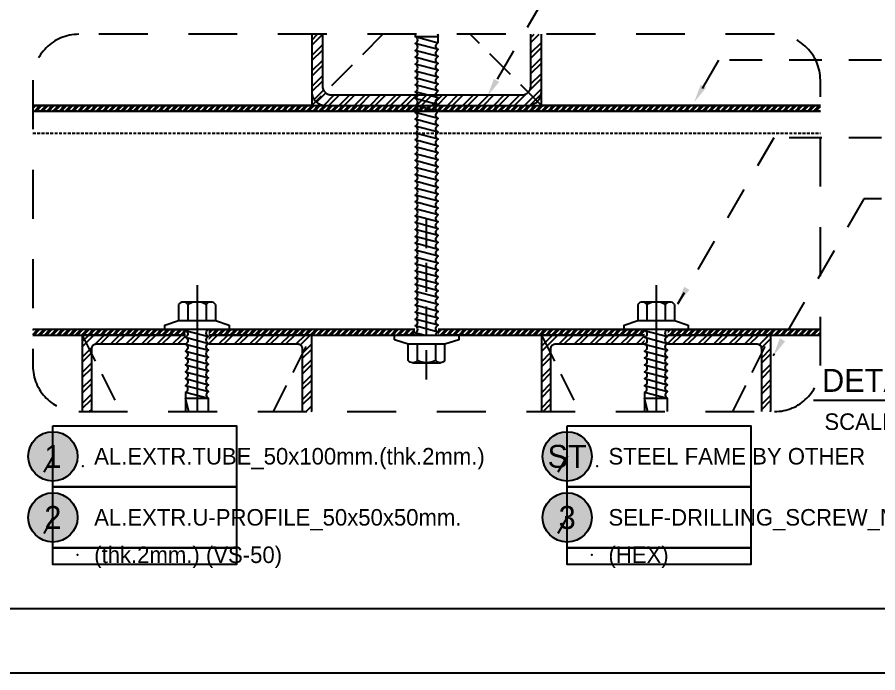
# Model space of a CAD drawing. Header units: millimetres. Extents: x -244126 to 368105, y -173968 to 259060.
# Drawn here: x 6863.2 to 7050.6, y 30928.5 to 31071.3 of the extents above; entities that cross this region are included whole.
import ezdxf
from ezdxf.enums import TextEntityAlignment as Align
from ezdxf.xclip import XClip

# ---------------------------------------------------------------- set-up
doc = ezdxf.new("R2010")
doc.units = ezdxf.units.MM
doc.header["$MEASUREMENT"] = 0
doc.header["$XCLIPFRAME"] = 0
for name, pattern in [('005_GG_TA_LINE', [13.75, 5, -1.25, 1.25, -1.25, 5]), ('BORDER2', [22.224999999999998, 6.35, -3.175, 6.35, -3.175, 0, -3.175]), ('HIDDEN', [9.524999999999999, 6.35, -3.175]), ('TA_GL_000.00010', [0.000275, 0.0001, -2.5e-05, 2.5e-05, -2.5e-05, 0.0001]), ('TA_HL_001.00', [6.5, 3.55, -2.95]), ('TA_HL_003.00000', [19.5, 10.65, -8.85])]:
    doc.linetypes.add(name, pattern=pattern)
for name, color, linetype in [('000 - H A T C H', 8, 'Continuous'), ('000 - H I D D E N', 7, 'Continuous'), ('000 - SYMBOL CON', 1, 'Continuous'), ('000 - T E X T', 4, 'Continuous'), ('000 - TITLEBLOCK', 4, 'Continuous'), ('000 - WIPEOUT', 250, 'Continuous'), ('001 - ASCESSORIES', 1, 'Continuous'), ('002 - STRUCTURAL STEEL', 4, 'Continuous'), ('A04_TUBE SERIES', 7, 'Continuous')]:
    doc.layers.add(name, color=color, linetype=linetype)
doc.styles.add('BROWALLIA', font='BrowalliaUPC.ttf')
doc.styles.add('Cetury Gothic', font='GOTHIC.TTF')
doc.styles.add('TA', font='Cordia New.ttf', dxfattribs={"height": 4.5})
pattern_1 = [(45, (7.105427357601002e-15, 87.50000000000101), (-1.683798022700467, 1.683798022700467), []), (45, (1.122532500000007, 87.50000000000101), (-1.683798022700467, 1.683798022700467), [])]

# ---------------------------------------------------------------- blocks, each defined once
blk = doc.blocks.new('A$Cfd196da9')
at = {"color": 0, "linetype": 'ByBlock', "const_width": 0.1}
blk.add_lwpolyline([(-143.5, -98.00000000003524), (96.5, -98.00000000003524), (96.5, 98.99999999999818), (-143.5, 98.99999999999818)], close=True, dxfattribs=at)
blk = doc.blocks.new('*U1680')
at = {"layer": '000 - TITLEBLOCK', "color": 250}
blk.add_lwpolyline([(0, 0), (594, 0), (594, 420), (0, 420)], close=True, dxfattribs=at)
at = {"layer": '000 - T E X T', "color": 3, "xscale": 2, "yscale": 2, "zscale": 2}
blk.add_blockref('A$Cfd196da9', (297, 210), dxfattribs=at)
at = {"color": 4, "style": 'TA'}
blk.add_attdef('PAPER_SIZE', text='', height=2.501996734691533, dxfattribs=at).set_placement((568.5990135701577, 9.974056278897478), align=Align.MIDDLE_RIGHT)
blk.add_attdef('SCALE_SIZE', text='', height=2.501996734691533, dxfattribs=at).set_placement((573.5108402257829, 10.02616452662733), align=Align.MIDDLE_LEFT)
at = {"layer": '000 - T E X T', "color": 250, "style": 'TA'}
for tag, height, p in [('SUPERLINK', 2, (17.26463526980069, 415.7653398632592)), ('NAMEFILE', 2, (17.26463526980069, 411.7648986908698)), ('SC', 40, (3.363757568388337, 375.2105322544021))]:
    blk.add_attdef(tag, text='', height=height, dxfattribs=at).set_placement(p, align=Align.MIDDLE_LEFT)
at = {"layer": '000 - T E X T', "color": 4, "style": 'TA'}
for tag, height, p in [('PRELIM_NAME_JOB_1', 2, (524.6650049813361, 330.1910098792705)), ('PRELIM_NAME_JOB_2', 2, (524.6650049813361, 325.8277144555959)), ('PRELIM_NAME_PROJECT_1', 3, (494.8065500009579, 309.3102591053976)), ('PRELIM_NAME_PROJECT_2', 3, (494.8065500009579, 301.9102591053979)), ('PRELIM_NAME_PROJECT_3', 3, (494.8065500009579, 294.5102591053983)), ('PRELIM_NAME_TITLE_3', 2.4, (495.5065500009587, 73.98807190992738)), ('PRELIM_NAME_TITLE_1', 1.2, (247.7532750004793, 43.65403595496355)), ('PRELIM_NAME_TITLE_2', 1.2, (247.7532750004793, 40.32403595496362)), ('DRAWING_NO1', 2.4, (494.6108710958615, 32.91537826389776)), ('DRAWING_NO2', 2.4, (494.6108710958615, 24.91449591911896))]:
    blk.add_attdef(tag, text='', height=height, dxfattribs=at).set_placement(p, align=Align.MIDDLE_LEFT)
at = {"layer": '000 - T E X T', "color": 4, "style": 'Cetury Gothic'}
for tag, p in [('SHEET_NO.', (561.5789428620446, 33.99774362902372)), ('TOTAL_SHEET_NO.', (560.9658428601324, 17.63984143132984))]:
    blk.add_attdef(tag, text='', height=3.6, dxfattribs=at).set_placement(p, align=Align.CENTER)
at = {"layer": '000 - T E X T', "color": 4, "style": 'TA'}
blk.add_attdef('NAME_REMARK', (55.28589976401418, 17.30396926597859), '', height=4, dxfattribs=at)
blk = doc.blocks.new('*U838')
at = {"color": 250}
blk.add_wipeout([(25.00000000000003, 7.993605777301111e-15), (25.000000000000057, 100.00000000000001), (-24.99999999999997, 100.00000000000001), (-25, 4.884981308350676e-15)], dxfattribs=at).dxf.layer = '000 - WIPEOUT'
at = {"layer": '000 - H I D D E N', "color": 8, "linetype": 'HIDDEN'}
for p, q in [((25, 1.4210854715202e-14), (-24.99999999999998, 100)), ((25.00000000000002, 100), (-25, 1.57416632141362e-14))]:
    blk.add_line(p, q, dxfattribs=at)
at = {"layer": '002 - STRUCTURAL STEEL', "color": 0}
blk.add_lwpolyline([(24.99999999999999, -1.4210854715202e-14), (25.00000000000001, 99.99999999999999), (-24.99999999999999, 99.99999999999999), (-25.00000000000001, -1.623275989506831e-14)], close=True, dxfattribs=at)
blk.add_lwpolyline([(22.99999999999999, 3), (23.00000000000001, 97, 0.4142135623730953), (22.00000000000001, 98), (-21.99999999999999, 98, 0.4142135623730948), (-22.99999999999998, 97), (-23, 3.000000000000001, 0.4142135623730953), (-22, 2.000000000000001), (21.99999999999999, 2, 0.4142135623730948)], format="xyb", close=True, dxfattribs=at)
at = {"layer": 'Defpoints', "color": 250}
blk.add_lwpolyline([(24.99999999999999, -1.4210854715202e-14), (25.00000000000001, 99.99999999999999), (-24.99999999999999, 99.99999999999999), (-25.00000000000001, -1.268004621626781e-14)], close=True, dxfattribs=at)
at = {"color": 250}
blk.add_wipeout([(25.00000000000003, 7.993605777301111e-15), (25.000000000000057, 100.00000000000001), (-24.99999999999997, 100.00000000000001), (-25, 4.884981308350676e-15)], dxfattribs=at).dxf.layer = '000 - WIPEOUT'
at = {"layer": '000 - H A T C H'}
h = blk.add_hatch(dxfattribs=at)
h.set_pattern_fill('ANSI32', color=256, scale=0.25)
h.set_pattern_definition(pattern_1)
h.paths.add_polyline_path([(24.99999999999999, -1.4210854715202e-14), (25.00000000000001, 99.99999999999999), (-24.99999999999999, 99.99999999999999), (-25.00000000000001, -1.623275989506831e-14)])
edge = h.paths.add_edge_path(flags=16)
edge.add_line((22.99999999999999, 3), (23.00000000000001, 97))
edge.add_arc((22.00000000000001, 97), 1, 0, 90)
edge.add_line((22.00000000000001, 98), (-21.99999999999999, 98))
edge.add_arc((-21.99999999999998, 97), 1, 90.0000000000002, 180)
edge.add_line((-22.99999999999998, 97), (-23, 3))
edge.add_arc((-22, 3.000000000000003), 1, 180.0000000000001, 270.0000000000002)
edge.add_line((-22, 2.000000000000001), (21.99999999999999, 2))
edge.add_arc((21.99999999999999, 2.999999999999999), 0.9999999999999987, 270, 360.0000000000001)
at = {"layer": '000 - H I D D E N', "color": 8, "linetype": 'HIDDEN'}
for p, q in [((25, 1.4210854715202e-14), (-24.99999999999998, 100)), ((25.00000000000002, 100), (-25, 1.57416632141362e-14))]:
    blk.add_line(p, q, dxfattribs=at)
at = {"layer": '002 - STRUCTURAL STEEL', "color": 0}
blk.add_lwpolyline([(24.99999999999999, -1.4210854715202e-14), (25.00000000000001, 99.99999999999999), (-24.99999999999999, 99.99999999999999), (-25.00000000000001, -1.623275989506831e-14)], close=True, dxfattribs=at)
blk.add_lwpolyline([(22.99999999999999, 3), (23.00000000000001, 97, 0.4142135623730953), (22.00000000000001, 98), (-21.99999999999999, 98, 0.4142135623730948), (-22.99999999999998, 97), (-23, 3.000000000000001, 0.4142135623730953), (-22, 2.000000000000001), (21.99999999999999, 2, 0.4142135623730948)], format="xyb", close=True, dxfattribs=at)
at = {"layer": 'Defpoints', "color": 250}
blk.add_lwpolyline([(24.99999999999999, -1.4210854715202e-14), (25.00000000000001, 99.99999999999999), (-24.99999999999999, 99.99999999999999), (-25.00000000000001, -1.268004621626781e-14)], close=True, dxfattribs=at)
blk = doc.blocks.new('*U837')
at = {"color": 250}
blk.add_wipeout([(25.00000000000003, 7.993605777301111e-15), (25.000000000000057, 100.00000000000001), (-24.99999999999997, 100.00000000000001), (-25, 4.884981308350676e-15)], dxfattribs=at).dxf.layer = '000 - WIPEOUT'
at = {"layer": '000 - H I D D E N', "color": 8, "linetype": 'HIDDEN'}
for p, q in [((25, 1.4210854715202e-14), (-24.99999999999998, 100)), ((25.00000000000002, 100), (-25, 1.57416632141362e-14))]:
    blk.add_line(p, q, dxfattribs=at)
at = {"layer": '002 - STRUCTURAL STEEL', "color": 0}
blk.add_lwpolyline([(24.99999999999999, -1.4210854715202e-14), (25.00000000000001, 99.99999999999999), (-24.99999999999999, 99.99999999999999), (-25.00000000000001, -1.623275989506831e-14)], close=True, dxfattribs=at)
blk.add_lwpolyline([(22.99999999999999, 3), (23.00000000000001, 97, 0.4142135623730953), (22.00000000000001, 98), (-21.99999999999999, 98, 0.4142135623730948), (-22.99999999999998, 97), (-23, 3.000000000000001, 0.4142135623730953), (-22, 2.000000000000001), (21.99999999999999, 2, 0.4142135623730948)], format="xyb", close=True, dxfattribs=at)
at = {"layer": 'Defpoints', "color": 250}
blk.add_lwpolyline([(24.99999999999999, -1.4210854715202e-14), (25.00000000000001, 99.99999999999999), (-24.99999999999999, 99.99999999999999), (-25.00000000000001, -1.268004621626781e-14)], close=True, dxfattribs=at)
at = {"color": 250}
blk.add_wipeout([(25.00000000000003, 7.993605777301111e-15), (25.000000000000057, 100.00000000000001), (-24.99999999999997, 100.00000000000001), (-25, 4.884981308350676e-15)], dxfattribs=at).dxf.layer = '000 - WIPEOUT'
at = {"layer": '000 - H A T C H'}
h = blk.add_hatch(dxfattribs=at)
h.set_pattern_fill('ANSI32', color=256, scale=0.25)
h.set_pattern_definition(pattern_1)
h.paths.add_polyline_path([(24.99999999999999, -1.4210854715202e-14), (25.00000000000001, 99.99999999999999), (-24.99999999999999, 99.99999999999999), (-25.00000000000001, -1.623275989506831e-14)])
edge = h.paths.add_edge_path(flags=16)
edge.add_line((22.99999999999999, 3), (23.00000000000001, 97))
edge.add_arc((22.00000000000001, 97), 1, 0, 90)
edge.add_line((22.00000000000001, 98), (-21.99999999999999, 98))
edge.add_arc((-21.99999999999998, 97), 1, 90.0000000000002, 180)
edge.add_line((-22.99999999999998, 97), (-23, 3))
edge.add_arc((-22, 3.000000000000003), 1, 180.0000000000001, 270.0000000000002)
edge.add_line((-22, 2.000000000000001), (21.99999999999999, 2))
edge.add_arc((21.99999999999999, 2.999999999999999), 0.9999999999999987, 270, 360.0000000000001)
at = {"layer": '000 - H I D D E N', "color": 8, "linetype": 'HIDDEN'}
for p, q in [((25, 1.4210854715202e-14), (-24.99999999999998, 100)), ((25.00000000000002, 100), (-25, 1.57416632141362e-14))]:
    blk.add_line(p, q, dxfattribs=at)
at = {"layer": '002 - STRUCTURAL STEEL', "color": 0}
blk.add_lwpolyline([(24.99999999999999, -1.4210854715202e-14), (25.00000000000001, 99.99999999999999), (-24.99999999999999, 99.99999999999999), (-25.00000000000001, -1.623275989506831e-14)], close=True, dxfattribs=at)
blk.add_lwpolyline([(22.99999999999999, 3), (23.00000000000001, 97, 0.4142135623730953), (22.00000000000001, 98), (-21.99999999999999, 98, 0.4142135623730948), (-22.99999999999998, 97), (-23, 3.000000000000001, 0.4142135623730953), (-22, 2.000000000000001), (21.99999999999999, 2, 0.4142135623730948)], format="xyb", close=True, dxfattribs=at)
at = {"layer": 'Defpoints', "color": 250}
blk.add_lwpolyline([(24.99999999999999, -1.4210854715202e-14), (25.00000000000001, 99.99999999999999), (-24.99999999999999, 99.99999999999999), (-25.00000000000001, -1.268004621626781e-14)], close=True, dxfattribs=at)
blk = doc.blocks.new('*U825')
at = {"color": 1}
blk.add_wipeout([(500.00000000000017, -23.799999999999955), (5.684341886080802e-14, -23.799999999999955), (0, 25), (500.00000000000017, 25)], dxfattribs=at).dxf.layer = '000 - WIPEOUT'
at = {"layer": '000 - H A T C H'}
h = blk.add_hatch(dxfattribs=at)
h.set_pattern_fill('ANSI32', color=256, scale=0.1)
h.set_pattern_definition([(45, (-5314.611668822394, 1931.62728282521), (-0.6735192090801867, 0.6735192090801867), []), (45, (-5314.162655822393, 1931.62728282521), (-0.6735192090801867, 0.6735192090801867), [])])
h.paths.add_polyline_path([(-5.329070518200751e-15, 23.79999999999996), (500, 23.79999999999996), (500, 25.00000000000001), (-5.329070518200751e-15, 25.00000000000001)])
h = blk.add_hatch(dxfattribs=at)
h.set_pattern_fill('ANSI32', color=256, scale=0.1)
h.set_pattern_definition([(45, (-5314.611668822394, 1911.62728282521), (-0.6735192090801867, 0.6735192090801867), []), (45, (-5314.162655822393, 1911.62728282521), (-0.6735192090801867, 0.6735192090801867), [])])
h.paths.add_polyline_path([(4.10442371916745e-15, -25.00000000000001), (500, -25.00000000000001), (500, -23.79999999999996), (4.10442371916745e-15, -23.79999999999996)])
at = {"layer": '001 - ASCESSORIES', "color": 1}
blk.add_lwpolyline([(500, -23.79999999999996), (4.10442371916745e-15, -23.79999999999996), (-5.329070518200751e-15, 25.00000000000001), (500, 25.00000000000001)], close=True, dxfattribs=at)
at = {"layer": '001 - ASCESSORIES', "color": 0}
for points in [[(-5.329070518200751e-15, 23.79999999999996), (500, 23.79999999999996), (500, 25.00000000000001), (-5.329070518200751e-15, 25.00000000000001)], [(4.10442371916745e-15, -25.00000000000001), (500, -25.00000000000001), (500, -23.79999999999996), (4.10442371916745e-15, -23.79999999999996)]]:
    blk.add_lwpolyline(points, close=True, dxfattribs=at)
at = {"layer": '001 - ASCESSORIES', "color": 2, "linetype": 'HIDDEN', "ltscale": 0.1}
blk.add_lwpolyline([(-5.329070518200751e-15, 19.00000000000018), (500, 19.00000000000018), (500, 23.79999999999996), (-5.329070518200751e-15, 23.79999999999996)], close=True, dxfattribs=at)
blk = doc.blocks.new('H-SELF DRILLING SCREW No.12-01 SIDE VIEW')
at = {"layer": 'Defpoints', "color": 250, "linetype": 'HIDDEN'}
blk.add_line((-0.009652901973616438, 0), (0.009652901972706964, 0), dxfattribs=at)
blk.add_wipeout([(0.002499999999599832, 0), (0.002499999999599832, -0.022000000000161894), (-4.5473694254560826e-13, -0.02500000000009095), (-0.002500000000054561, -0.022000000000161894), (-0.002500000000054561, 0), (-0.007000000000061835, 0), (-0.007000000000061835, 0.0009999999999763531), (-0.004000000000360148, 0.0019999999999527063), (-0.004000000000360148, 0.005999999999830828), (0.003999999999701837, 0.005999999999830828), (0.003999999999701837, 0.0019999999999527063), (0.006999999999607107, 0.0009999999999763531), (0.006999999999607107, 0)]).dxf.layer = '000 - WIPEOUT'
at = {"layer": '001 - ASCESSORIES', "color": 0}
for p, q in [((0.002999999999701686, 0.005999999999858119), (-0.003000000000156433, 0.005999999999858119)), ((-0.00400000000036016, 0.005499999999983629), (-0.00400000000036016, 0.001999999999952706)), ((-0.002000000000407454, 0.005499999999983629), (-0.002000000000407454, 0.001999999999952706)), ((0.001999999999952706, 0.005499999999983629), (0.001999999999952706, 0.001999999999952706)), ((0.003999999999905413, 0.005499999999983629), (0.003999999999905413, 0.001999999999952706))]:
    blk.add_line(p, q, dxfattribs=at)
at = {"layer": '001 - ASCESSORIES', "color": 8}
for p, q in [((0.002499999999599822, -0.01500000000010004), (-0.00250000000005457, -0.01366025403785898)), ((-4.547473508864641e-13, -0.02500000000009095), (-0.00250000000005457, -0.01500000000010004))]:
    blk.add_line(p, q, dxfattribs=at)
at = {"layer": '001 - ASCESSORIES', "color": 0}
blk.add_lwpolyline([(0.006999999999607098, 0.0009999999999763531), (0.006999999999607098, 0), (-0.007000000000061846, 0), (-0.007000000000061846, 0.0009999999999763531), (-0.00400000000036016, 0.001999999999952706), (0.003999999999905413, 0.001999999999952706)], close=True, dxfattribs=at)
at = {"layer": '001 - ASCESSORIES', "color": 8}
for points in [[(-0.002253611862670368, 0, -0.09118867849341893), (-0.00250000000005457, -0.0001602540378371486), (0.002499999999599822, -0.001500000000078217, -0.666666666666649), (0.002499999999599822, 0)], [(-0.00250000000005457, -0.0001602540378371486, -0.6666666666666493), (-0.00250000000005457, -0.001660254037915365), (0.002499999999599822, -0.003000000000156433, -0.666666666666649), (0.002499999999599822, -0.001500000000078217)], [(-0.00250000000005457, -0.001660254037915365, -0.6666666666666493), (-0.00250000000005457, -0.003160254037993582), (0.002499999999599822, -0.004500000000007276, -0.666666666666649), (0.002499999999599822, -0.003000000000156433)], [(-0.00250000000005457, -0.003160254037993582, -0.6666666666666493), (-0.00250000000005457, -0.004660254037844425), (0.002499999999599822, -0.006000000000085493, -0.666666666666649), (0.002499999999599822, -0.004500000000007276)], [(-0.00250000000005457, -0.004660254037844425, -0.6666666666666493), (-0.00250000000005457, -0.006160254037922641), (0.002499999999599822, -0.007500000000163709, -0.666666666666649), (0.002499999999599822, -0.006000000000085493)], [(-0.00250000000005457, -0.006160254037922641, -0.6666666666666493), (-0.00250000000005457, -0.007660254038000858), (0.002499999999599822, -0.009000000000014552, -0.666666666666649), (0.002499999999599822, -0.007500000000163709)], [(-0.00250000000005457, -0.007660254038000858, -0.6666666666666493), (-0.00250000000005457, -0.0091602540378517), (0.002499999999599822, -0.01050000000009277, -0.666666666666649), (0.002499999999599822, -0.009000000000014552)], [(-0.00250000000005457, -0.0091602540378517, -0.6666666666666493), (-0.00250000000005457, -0.01066025403792992), (0.002499999999599822, -0.01200000000017099, -0.666666666666649), (0.002499999999599822, -0.01050000000009277)], [(-0.00250000000005457, -0.01066025403792992, -0.6666666666666493), (-0.00250000000005457, -0.01216025403800813), (0.002499999999599822, -0.01350000000002183, -0.666666666666649), (0.002499999999599822, -0.01200000000017099)]]:
    blk.add_lwpolyline(points, format="xyb", dxfattribs=at)
blk.add_lwpolyline([(-0.00250000000005457, -0.01366025403785898), (-0.00250000000005457, -0.02200000000016189), (-4.547473508864641e-13, -0.02500000000009095), (0.002499999999599822, -0.02200000000016189), (0.002499999999599822, -0.01500000000010004), (-0.002472952830885333, -0.01500000000010004)], dxfattribs=at)
at = {"layer": '001 - ASCESSORIES', "color": 0}
for centre, radius, start, end in [((-0.003000000000156433, 0.004749999999830834), 0.001250000000000001, 36.8698976458336, 143.1301023541664), ((-4.547473508864641e-13, 0.001749999999901775), 0.00425, 61.92751306443978, 118.0724869355602), ((0.002999999999701686, 0.004749999999830834), 0.001250000000000001, 36.8698976458336, 143.1301023541664)]:
    blk.add_arc(centre, radius, start, end, dxfattribs=at)
at = {"layer": '001 - ASCESSORIES', "color": 8}
for centre, start, end in [((-0.002812500000345608, -0.01291025403793356), 292.6198649481447, 67.38013505185536), ((0.002812499999890861, -0.01424999999994725), 112.6198649481447, 247.3801350518553)]:
    blk.add_arc(centre, 0.0008124999999999821, start, end, dxfattribs=at)
at = {"layer": 'Defpoints', "color": 250, "linetype": 'HIDDEN'}
blk.add_line((-4.547369425456083e-13, 0.009652901973161699), (-4.547369425456083e-13, -0.02691218439535658), dxfattribs=at)
blk = doc.blocks.new('*U830')
at = {"layer": '001 - ASCESSORIES'}
blk.add_blockref('H-SELF DRILLING SCREW No.12-01 SIDE VIEW', (0, 0), dxfattribs=at)
blk = doc.blocks.new('*U826')
at = {"color": 250}
blk.add_wipeout([(50.00000000000004, 1.265654248072679e-14), (50.00000000000005, 50.000000000000014), (1.4210854715202004e-14, 50.00000000000002), (1.4210854715202004e-14, 1.6653345369377354e-14)], dxfattribs=at).dxf.layer = '000 - WIPEOUT'
at = {"layer": '000 - H A T C H'}
h = blk.add_hatch(dxfattribs=at)
h.set_pattern_fill('ANSI32', color=256, scale=0.25)
h.set_pattern_definition([(45, (37.5, 37.50000000000102), (-1.683798022700467, 1.683798022700467), []), (45, (38.62253250000001, 37.50000000000102), (-1.683798022700467, 1.683798022700467), [])])
edge = h.paths.add_edge_path()
edge.add_line((50, 3), (50.00000000000001, 47))
edge.add_arc((47.00000000000001, 47), 3, 0, 90)
edge.add_line((47.00000000000001, 50), (3.000000000000014, 50))
edge.add_arc((3.000000000000014, 47), 3, 90, 180)
edge.add_line((1.4210854715202e-14, 47), (0, 3))
edge.add_arc((3, 3), 3, 180, 270)
edge.add_line((3, 0), (47, 0))
edge.add_arc((47, 3), 3, 270, 360)
edge = h.paths.add_edge_path(flags=16)
edge.add_line((47.69999999999999, 4.299999999999999), (47.7, 45.7))
edge.add_arc((45.7, 45.7), 2, 0, 90)
edge.add_line((45.7, 47.7), (4.300000000000011, 47.7))
edge.add_arc((4.300000000000013, 45.7), 2, 90, 180)
edge.add_line((2.300000000000013, 45.7), (2.299999999999999, 4.299999999999997))
edge.add_arc((4.299999999999999, 4.299999999999999), 2, 180, 270)
edge.add_line((4.299999999999999, 2.299999999999999), (45.69999999999999, 2.299999999999999))
edge.add_arc((45.69999999999999, 4.299999999999999), 2, 270, 360)
at = {"layer": '000 - H I D D E N', "color": 8, "linetype": 'HIDDEN'}
for p, q in [((50, 0), (1.4210854715202e-14, 50)), ((50.00000000000001, 50), (0, 0))]:
    blk.add_line(p, q, dxfattribs=at)
at = {"layer": '002 - STRUCTURAL STEEL', "color": 0}
for points in [[(50, 3), (50.00000000000001, 47, 0.414213562373095), (47.00000000000001, 50), (3.000000000000014, 50, 0.414213562373095), (1.4210854715202e-14, 47), (0, 3, 0.414213562373095), (3, 0), (47, 0, 0.414213562373095)], [(47.69999999999999, 4.299999999999999), (47.7, 45.7, 0.414213562373095), (45.7, 47.7), (4.300000000000013, 47.7, 0.414213562373095), (2.300000000000013, 45.7), (2.299999999999999, 4.299999999999999, 0.414213562373095), (4.299999999999999, 2.299999999999999), (45.69999999999999, 2.299999999999999, 0.414213562373095)]]:
    blk.add_lwpolyline(points, format="xyb", close=True, dxfattribs=at)
at = {"layer": 'Defpoints', "color": 250}
blk.add_lwpolyline([(50, 0), (50.00000000000001, 50), (1.4210854715202e-14, 50), (0, 0)], close=True, dxfattribs=at)
blk = doc.blocks.new('H-SELF DRILLING SCREW No.12x75mm. SIDE VIEW')
at = {"layer": '001 - ASCESSORIES', "color": 8}
for p, q in [((0, 75.00000000009095), (-2.499999999599822, 65.00000000009823)), ((2.50000000005457, 65.00000000009823), (-2.499999999599822, 63.66025403785898))]:
    blk.add_line(p, q, dxfattribs=at)
blk.add_lwpolyline([(-2.499999999599822, 63.66025403785898), (-2.499999999599822, 72.00000000016371), (0, 75.00000000009095), (2.50000000005457, 72.00000000016371), (2.50000000005457, 65.00000000009823), (-2.472952830430586, 65.00000000009823)], dxfattribs=at)
for points in [[(-2.499999999599822, 60.6602540379281, 0.6666666666666493), (-2.499999999599822, 62.16025403800813), (2.50000000005457, 63.50000000002183, 0.666666666666649), (2.50000000005457, 62.00000000017099)], [(-2.499999999599822, 59.1602540378517, 0.6666666666666493), (-2.499999999599822, 60.6602540379281), (2.50000000005457, 62.00000000017099, 0.666666666666649), (2.50000000005457, 60.50000000009095)], [(-2.499999999599822, 57.66025403800086, 0.6666666666666493), (-2.499999999599822, 59.1602540378517), (2.50000000005457, 60.50000000009095, 0.666666666666649), (2.50000000005457, 59.00000000001455)], [(-2.499999999599822, 56.16025403792082, 0.6666666666666493), (-2.499999999599822, 57.66025403800086), (2.50000000005457, 59.00000000001455, 0.666666666666649), (2.50000000005457, 57.50000000016371)], [(-2.499999999599822, 54.66025403784442, 0.6666666666666493), (-2.499999999599822, 56.16025403792082), (2.50000000005457, 57.50000000016371, 0.666666666666649), (2.50000000005457, 56.00000000008367)], [(-2.499999999599822, 53.16025403799358, 0.6666666666666493), (-2.499999999599822, 54.66025403784442), (2.50000000005457, 56.00000000008367, 0.666666666666649), (2.50000000005457, 54.50000000000728)], [(-2.499999999599822, 51.66025403791718, 0.6666666666666493), (-2.499999999599822, 53.16025403799358), (2.50000000005457, 54.50000000000728, 0.666666666666649), (2.50000000005457, 53.00000000015643)], [(-2.499999999599822, 50.16025403783715, 0.6666666666666493), (-2.499999999599822, 51.66025403791718), (2.50000000005457, 53.00000000015643, 0.666666666666649), (2.50000000005457, 51.5000000000764)], [(-2.49999999963029, 48.66025403797539, 0.6666666666666493), (-2.49999999963029, 50.16025403782623), (2.500000000024102, 51.50000000006548, 0.666666666666649), (2.500000000024102, 49.99999999998909)], [(-2.49999999963029, 47.16025403789899, 0.6666666666666493), (-2.49999999963029, 48.66025403797539), (2.500000000024102, 49.99999999998909, 0.666666666666649), (2.500000000024102, 48.50000000013824)], [(-2.49999999963029, 45.66025403781896, 0.6666666666666493), (-2.49999999963029, 47.16025403789899), (2.500000000024102, 48.50000000013824, 0.666666666666649), (2.500000000024102, 47.00000000005821)], [(-2.499999999660758, 44.1602540379572, 0.6666666666666493), (-2.499999999660758, 45.66025403780804), (2.499999999993634, 47.00000000004729, 0.666666666666649), (2.499999999993634, 45.4999999999709)], [(-2.499999999660758, 42.6602540378808, 0.6666666666666493), (-2.499999999660758, 44.1602540379572), (2.499999999993634, 45.4999999999709, 0.666666666666649), (2.499999999993634, 44.00000000012005)], [(-2.499999999660758, 41.16025403780077, 0.6666666666666493), (-2.499999999660758, 42.6602540378808), (2.499999999993634, 44.00000000012005, 0.666666666666649), (2.499999999993634, 42.50000000004002)], [(-2.499999999691227, 39.66025403793901, 0.6666666666666493), (-2.499999999691227, 41.16025403778985), (2.499999999963165, 42.5000000000291, 0.666666666666649), (2.499999999963165, 40.99999999995271)], [(-2.499999999691227, 38.16025403786261, 0.6666666666666493), (-2.499999999691227, 39.66025403793901), (2.499999999963165, 40.99999999995271, 0.666666666666649), (2.499999999963165, 39.50000000010186)], [(-2.499999999691227, 36.66025403778258, 0.6666666666666493), (-2.499999999691227, 38.16025403786261), (2.499999999963165, 39.50000000010186, 0.666666666666649), (2.499999999963165, 38.00000000002183)], [(-2.499999999721695, 35.16025403792082, 0.6666666666666493), (-2.499999999721695, 36.66025403777167), (2.499999999932697, 38.00000000001091, 0.666666666666649), (2.499999999932697, 36.49999999993452)], [(-2.499999999721695, 33.66025403784442, 0.6666666666666493), (-2.499999999721695, 35.16025403792082), (2.499999999932697, 36.49999999993452, 0.666666666666649), (2.499999999932697, 35.00000000008367)], [(-2.499999999721695, 32.16025403776439, 0.6666666666666493), (-2.499999999721695, 33.66025403784442), (2.499999999932697, 35.00000000008367, 0.666666666666649), (2.499999999932697, 33.50000000000364)], [(-2.499999999752163, 30.66025403790263, 0.6666666666666493), (-2.499999999752163, 32.16025403775348), (2.499999999902229, 33.49999999999272, 0.666666666666649), (2.499999999902229, 31.99999999991633)], [(-2.499999999752163, 29.16025403782623, 0.6666666666666493), (-2.499999999752163, 30.66025403790263), (2.499999999902229, 31.99999999991633, 0.666666666666649), (2.499999999902229, 30.50000000006548)], [(-2.499999999752163, 27.6602540377462, 0.6666666666666493), (-2.499999999752163, 29.16025403782623), (2.499999999902229, 30.50000000006548, 0.666666666666649), (2.499999999902229, 28.99999999998545)], [(-2.499999999782631, 26.16025403788444, 0.6666666666666493), (-2.499999999782631, 27.66025403773529), (2.499999999871761, 28.99999999997453, 0.666666666666649), (2.499999999871761, 27.49999999989814)]]:
    blk.add_lwpolyline(points, format="xyb", dxfattribs=at)
for centre, start, end in [((2.812500000345608, 64.24999999994543), 112.6198649481847, 247.3801350518153), ((-2.812499999890861, 62.91025403793537), 292.6198649481847, 67.38013505181527)]:
    blk.add_arc(centre, 0.8124999999999821, start, end, dxfattribs=at)
at = {"layer": 'Defpoints', "color": 250, "linetype": 'HIDDEN'}
blk.add_line((-9.652901973161534, 0), (9.652901973161534, 0), dxfattribs=at)
blk.add_wipeout([(2.5000000000545692, 7.105427357601002e-15), (2.500000000054572, 22.000000000161894), (1.6545111401268925e-15, 25.00000000009095), (-2.499999999599821, 22.000000000161894), (-2.4999999995998237, 7.105427357601002e-15), (-6.999999999607098, 7.105427357601002e-15), (-6.999999999607098, -0.9999999999763531), (-3.9999999999054108, -1.9999999999527063), (-3.999999999905411, -5.999999999830827), (4.000000000156573, -5.999999999830827), (4.000000000156573, -1.9999999999527063), (7.000000000061844, -0.9999999999763531), (7.000000000061844, 7.105427357601002e-15)]).dxf.layer = '000 - WIPEOUT'
at = {"layer": '001 - ASCESSORIES', "color": 0}
for p, q in [((-3.999999999905413, -5.49999999998181), (-3.999999999905413, -1.999999999952706)), ((-1.999999999952706, -5.49999999998181), (-1.999999999952706, -1.999999999952706)), ((2.000000000407454, -5.49999999998181), (2.000000000407454, -1.999999999952706)), ((4.00000000036016, -5.499999999985448), (4.00000000036016, -1.999999999952706)), ((3.000000000156433, -5.999999999858119), (-2.999999999701686, -5.999999999858119))]:
    blk.add_line(p, q, dxfattribs=at)
at = {"layer": '001 - ASCESSORIES', "color": 8}
for points in [[(-2.499999999782631, 24.66025403780804, 0.6666666666666493), (-2.499999999782631, 26.16025403788444), (2.499999999871761, 27.49999999989814, 0.666666666666649), (2.499999999871761, 26.00000000004729)], [(-2.499999999782631, 23.16025403772801, 0.6666666666666493), (-2.499999999782631, 24.66025403780804), (2.499999999871761, 26.00000000004729, 0.666666666666649), (2.499999999871761, 24.49999999996726)], [(-2.499999999813099, 21.66025403786625, 0.6666666666666493), (-2.499999999813099, 23.1602540377171), (2.499999999841293, 24.49999999995634, 0.666666666666649), (2.499999999841293, 22.99999999987995)], [(-2.499999999813099, 20.16025403778985, 0.6666666666666493), (-2.499999999813099, 21.66025403786625), (2.499999999841293, 22.99999999987995, 0.666666666666649), (2.499999999841293, 21.5000000000291)], [(-2.499999999813099, 18.66025403770982, 0.6666666666666493), (-2.499999999813099, 20.16025403778985), (2.499999999841293, 21.5000000000291, 0.666666666666649), (2.499999999841293, 19.99999999994907)], [(-2.499999999843567, 17.16025403784806, 0.6666666666666493), (-2.499999999843567, 18.66025403769891), (2.499999999810825, 19.99999999993815, 0.666666666666649), (2.499999999810825, 18.49999999986176)], [(-2.499999999843567, 15.66025403777167, 0.6666666666666493), (-2.499999999843567, 17.16025403784806), (2.499999999810825, 18.49999999986176, 0.666666666666649), (2.499999999810825, 17.00000000001091)], [(-2.499999999843567, 14.16025403769163, 0.6666666666666493), (-2.499999999843567, 15.66025403777167), (2.499999999810825, 17.00000000001091, 0.666666666666649), (2.499999999810825, 15.49999999993088)], [(-2.499999999874035, 12.66025403782987, 0.6666666666666493), (-2.499999999874035, 14.16025403768072), (2.499999999780357, 15.49999999991996, 0.666666666666649), (2.499999999780357, 13.99999999984357)], [(-2.499999999874035, 11.16025403775348, 0.6666666666666493), (-2.499999999874035, 12.66025403782987), (2.499999999780357, 13.99999999984357, 0.666666666666649), (2.499999999780357, 12.49999999999272)], [(-2.499999999874035, 9.66025403767344, 0.6666666666666493), (-2.499999999874035, 11.16025403775348), (2.499999999780357, 12.49999999999272, 0.666666666666649), (2.499999999780357, 10.99999999991269)], [(-2.499999999904503, 8.160254037811683, 0.6666666666666493), (-2.499999999904503, 9.660254037662526), (2.499999999749889, 10.99999999990177, 0.666666666666649), (2.499999999749889, 9.499999999825377)], [(-2.499999999904503, 6.660254037735285, 0.6666666666666493), (-2.499999999904503, 8.160254037811683), (2.499999999749889, 9.499999999825377, 0.666666666666649), (2.499999999749889, 7.999999999974534)], [(-2.499999999904503, 5.16025403765525, 0.6666666666666493), (-2.499999999904503, 6.660254037735285), (2.499999999749889, 7.999999999974534, 0.666666666666649), (2.499999999749889, 6.499999999894499)], [(-2.499999999934971, 3.660254037793493, 0.6666666666666493), (-2.499999999934971, 5.160254037644336), (2.499999999719421, 6.499999999883585, 0.666666666666649), (2.499999999719421, 4.999999999807187)], [(-2.499999999934971, 2.160254037717095, 0.6666666666666493), (-2.499999999934971, 3.660254037793493), (2.499999999719421, 4.999999999807187, 0.666666666666649), (2.499999999719421, 3.499999999956344)], [(-2.499999999934971, 0.6602540376370598, 0.6666666666666493), (-2.499999999934971, 2.160254037717095), (2.499999999719421, 3.499999999956344, 0.666666666666649), (2.499999999719421, 1.999999999876309)], [(-2.004971726669282, 0, 0.2728117724582121), (-2.499999999965439, 0.6602540376261459), (2.499999999688953, 1.999999999865395, 0.666666666666649), (2.499999999688953, 0.4999999997889972)], [(0.6339745971422417, 0), (2.499999999323336, 0.4999999996362021, 0.2192235934634849), (2.039417694621079, 0, 0.2192235934634849)]]:
    blk.add_lwpolyline(points, format="xyb", dxfattribs=at)
at = {"layer": '001 - ASCESSORIES', "color": 0}
blk.add_lwpolyline([(7.000000000061846, -0.9999999999781721), (7.000000000061846, 0), (-6.999999999607098, 0), (-6.999999999607098, -0.9999999999745341), (-3.999999999905413, -1.999999999952706), (4.00000000036016, -1.999999999952706)], close=True, dxfattribs=at)
for centre, radius, start, end in [((-2.999999999701686, -4.749999999829015), 1.250000000000001, 216.8698976457711, 323.1301023542289), ((0, -1.749999999901775), 4.25, 241.9275130644275, 298.0724869355725), ((3.000000000156433, -4.749999999829015), 1.250000000000001, 216.8698976457711, 323.1301023542289)]:
    blk.add_arc(centre, radius, start, end, dxfattribs=at)
at = {"layer": 'Defpoints', "color": 250, "linetype": 'HIDDEN'}
blk.add_line((0, -9.652901973160624), (0, 26.91218439535805), dxfattribs=at)
blk = doc.blocks.new('*U831')
at = {"layer": '001 - ASCESSORIES', "color": 0, "xscale": 0.001, "yscale": 0.001, "zscale": 0.001, "rotation": 180}
blk.add_blockref('H-SELF DRILLING SCREW No.12x75mm. SIDE VIEW', (-2.273736754432321e-13, 0), dxfattribs=at)
blk = doc.blocks.new('A$C2a3812d5')
at = {"layer": 'A04_TUBE SERIES', "color": 3, "rotation": 180}
for name, p in [('*U838', (-125.7687591465433, -55.50579827661568)), ('*U837', (-25.76875914654329, -55.50579827661568))]:
    blk.add_blockref(name, p, dxfattribs=at)
at = {"layer": '001 - ASCESSORIES', "color": 1}
blk.add_blockref('*U825', (-475.7687591465246, -30.50579827661204), dxfattribs=at)
at = {"color": 3, "xscale": 1000, "yscale": 1000, "zscale": 1000}
for p in [(-125.7687591465433, -54.30579827661131), (-25.76875914654329, -54.30579827661131)]:
    blk.add_blockref('*U830', p, dxfattribs=at)
at = {"layer": '002 - STRUCTURAL STEEL', "color": 4}
blk.add_blockref('*U826', (-100.7687591465433, -5.505798276608402), dxfattribs=at)
at = {"layer": '001 - ASCESSORIES', "xscale": -1000, "yscale": 1000, "zscale": 1000, "rotation": 180}
blk.add_blockref('*U831', (-75.76875914654329, -55.50579827661204), dxfattribs=at)
blk = doc.blocks.new('000 - ARROW FOR SYMBOL')
at = {"layer": '000 - SYMBOL CON', "color": 0, "linetype": 'HIDDEN'}
blk.add_solid([(1.288675134594087, 1.565384140907554), (0, 0), (0.7113248654059134, 1.898717474236037)], dxfattribs=at)
blk = doc.blocks.new('*U844')
h = blk.add_hatch(color=250)
h.dxf.hatch_style = 1
edge = h.paths.add_edge_path()
edge.add_arc((0, 4.440892098500626e-16), 2.682889368654322, 0, 360)
for p in [(0, 3.32561480080992), (0, -3.325614800809919)]:
    blk.add_point(p)
at = {"layer": '000 - SYMBOL CON', "color": 0, "linetype": 'ByBlock'}
for points in [[(0, 0), (-43.31113554057501, 0), (-49.42202864802894, -10.58437734171798)], [(-43.31113554057501, 1.224646799147353e-15), (-43.31113554057501, 0), (-49.42202864804143, -10.58437734174829)]]:
    blk.add_lwpolyline(points, dxfattribs=at)
at = {"layer": '000 - SYMBOL CON', "color": 2}
blk.add_circle((0, 4.440892098500626e-16), 2.682889368654322, dxfattribs=at)
at = {"layer": 'Defpoints', "color": 250}
blk.add_line((0, -2.682889368654322), (4.440892098500626e-16, 2.682889368654322), dxfattribs=at)
at = {"layer": '000 - SYMBOL CON', "color": 0}
for p in [(-49.42202864802894, -10.58437734171798), (-49.42202864804143, -10.58437734174829)]:
    blk.add_blockref('000 - ARROW FOR SYMBOL', p, dxfattribs=at)
at = {"layer": '000 - T E X T', "style": 'BROWALLIA'}
blk.add_attdef('NO.CODE', text='', height=2.5, dxfattribs=at).set_placement((0, 0), align=Align.MIDDLE_CENTER)
blk = doc.blocks.new('*U846')
h = blk.add_hatch(color=250)
h.dxf.hatch_style = 1
edge = h.paths.add_edge_path()
edge.add_arc((0, 4.440892098500626e-16), 2.682889368654322, 0, 360)
for p in [(0, 3.32561480080992), (0, -3.325614800809919)]:
    blk.add_point(p)
at = {"layer": '000 - SYMBOL CON', "color": 0, "linetype": 'ByBlock'}
for points in [[(0, 0), (-24.25739816462746, 0), (-26.89419534593911, -4.56706668727985)], [(-24.25739816462746, 1.224646799147353e-15), (-24.25739816462746, 0), (-26.89419534595407, -4.567066687306115)]]:
    blk.add_lwpolyline(points, dxfattribs=at)
at = {"layer": '000 - SYMBOL CON', "color": 2}
blk.add_circle((0, 4.440892098500626e-16), 2.682889368654322, dxfattribs=at)
at = {"layer": 'Defpoints', "color": 250}
blk.add_line((0, -2.682889368654322), (4.440892098500626e-16, 2.682889368654322), dxfattribs=at)
at = {"layer": '000 - SYMBOL CON', "color": 0}
for p in [(-26.89419534593911, -4.56706668727985), (-26.89419534595407, -4.567066687306115)]:
    blk.add_blockref('000 - ARROW FOR SYMBOL', p, dxfattribs=at)
at = {"layer": '000 - T E X T', "style": 'BROWALLIA'}
blk.add_attdef('NO.CODE', text='', height=2.5, dxfattribs=at).set_placement((0, 0), align=Align.MIDDLE_CENTER)
blk = doc.blocks.new('*U845')
h = blk.add_hatch(color=250)
h.dxf.hatch_style = 1
edge = h.paths.add_edge_path()
edge.add_arc((0, 4.440892098500626e-16), 2.682889368654322, 0, 360)
for p in [(0, 3.32561480080992), (0, -3.325614800809919)]:
    blk.add_point(p)
at = {"layer": '000 - SYMBOL CON', "color": 0, "linetype": 'ByBlock'}
for points in [[(0, 0), (-18.23679725057863, 0), (-28.70276855023975, -18.12759404154556)], [(-18.23679725057863, 1.224646799147353e-15), (-18.23679725057863, 0), (-28.70276855024793, -18.12759404157887)]]:
    blk.add_lwpolyline(points, dxfattribs=at)
at = {"layer": '000 - SYMBOL CON', "color": 2}
blk.add_circle((0, 4.440892098500626e-16), 2.682889368654322, dxfattribs=at)
at = {"layer": 'Defpoints', "color": 250}
blk.add_line((0, -2.682889368654322), (4.440892098500626e-16, 2.682889368654322), dxfattribs=at)
at = {"layer": '000 - SYMBOL CON', "color": 0}
for p in [(-28.70276855023975, -18.12759404154556), (-28.70276855024793, -18.12759404157887)]:
    blk.add_blockref('000 - ARROW FOR SYMBOL', p, dxfattribs=at)
at = {"layer": '000 - T E X T', "style": 'BROWALLIA'}
blk.add_attdef('NO.CODE', text='', height=2.5, dxfattribs=at).set_placement((0, 0), align=Align.MIDDLE_CENTER)
blk = doc.blocks.new('*U849')
h = blk.add_hatch(color=250)
h.dxf.hatch_style = 1
edge = h.paths.add_edge_path()
edge.add_arc((0, 4.440892098500626e-16), 2.682889368654322, 0, 360)
for p in [(0, 0), (3.256697721900309, -1.078776463495014)]:
    blk.add_point(p)
at = {"layer": '000 - SYMBOL CON', "color": 0, "linetype": 'ByBlock'}
for points in [[(0, 0), (0, 0), (-1.000000000001041, -1.732050807568276)], [(0, 1.224646799147353e-15), (0, 0), (-1.0000000000116, -1.732050807582992)]]:
    blk.add_lwpolyline(points, dxfattribs=at)
at = {"layer": '000 - SYMBOL CON', "color": 2}
blk.add_circle((0, 4.440892098500626e-16), 2.682889368654322, dxfattribs=at)
at = {"layer": 'Defpoints', "color": 250}
blk.add_line((0, -2.682889368654322), (4.440892098500626e-16, 2.682889368654322), dxfattribs=at)
blk.add_lwpolyline([(0, 3.32561480080992), (20, 3.32561480080992), (20, -3.325614800809918), (0, -3.325614800809919)], close=True, dxfattribs=at)
at = {"layer": '000 - SYMBOL CON', "color": 0}
for p in [(-1.000000000001041, -1.732050807568276), (-1.0000000000116, -1.732050807582992)]:
    blk.add_blockref('000 - ARROW FOR SYMBOL', p, dxfattribs=at)
at = {"layer": '000 - T E X T', "style": 'BROWALLIA'}
blk.add_attdef('NO.CODE', text='', height=2.5, dxfattribs=at).set_placement((0, 0), align=Align.MIDDLE_CENTER)
at = {"layer": '000 - T E X T', "style": 'TA'}
blk.add_attdef('NAME1', (4.500210956275104, -0.8865851071886932), '', height=1.8, dxfattribs=at)
blk = doc.blocks.new('*U848')
h = blk.add_hatch(color=250)
h.dxf.hatch_style = 1
edge = h.paths.add_edge_path()
edge.add_arc((0, 4.440892098500626e-16), 2.682889368654322, 0, 360)
blk.add_point((2.682889368654322, -4.052724196156476))
at = {"layer": '000 - SYMBOL CON', "color": 0, "linetype": 'ByBlock'}
for points in [[(0, 0), (0, 0), (-1.000000000001041, -1.732050807568276)], [(0, 1.224646799147353e-15), (0, 0), (-1.0000000000116, -1.732050807582992)]]:
    blk.add_lwpolyline(points, dxfattribs=at)
at = {"layer": '000 - SYMBOL CON', "color": 2}
blk.add_circle((0, 4.440892098500626e-16), 2.682889368654322, dxfattribs=at)
at = {"layer": 'Defpoints', "color": 250}
blk.add_line((0, -2.682889368654322), (4.440892098500626e-16, 2.682889368654322), dxfattribs=at)
for points in [[(0, 3.32561480080992), (20, 3.32561480080992), (20, -3.325614800809918), (0, -3.325614800809919)], [(0, -3.325614800809919), (20, -3.325614800809918), (20, -5.114929313766529), (0, -5.114929313766529)]]:
    blk.add_lwpolyline(points, close=True, dxfattribs=at)
at = {"layer": '000 - SYMBOL CON', "color": 0}
for p in [(-1.000000000001041, -1.732050807568276), (-1.0000000000116, -1.732050807582992)]:
    blk.add_blockref('000 - ARROW FOR SYMBOL', p, dxfattribs=at)
at = {"layer": '000 - T E X T', "style": 'BROWALLIA'}
blk.add_attdef('NO.CODE', text='', height=2.5, dxfattribs=at).set_placement((0, 0), align=Align.MIDDLE_CENTER)
at = {"layer": '000 - T E X T', "style": 'TA'}
for tag, p in [('NAME1', (4.500210956275104, -0.8865851071886932)), ('NAME2', (4.500210956275104, -4.96257069931255))]:
    blk.add_attdef(tag, p, '', height=1.8, dxfattribs=at)
blk = doc.blocks.new('*U847')
h = blk.add_hatch(color=250)
h.dxf.hatch_style = 1
edge = h.paths.add_edge_path()
edge.add_arc((0, 4.440892098500626e-16), 2.682889368654322, 0, 360)
blk.add_point((2.682889368654322, -4.052724196156476))
at = {"layer": '000 - SYMBOL CON', "color": 0, "linetype": 'ByBlock'}
for points in [[(0, 0), (0, 0), (-1.000000000001041, -1.732050807568276)], [(0, 1.224646799147353e-15), (0, 0), (-1.0000000000116, -1.732050807582992)]]:
    blk.add_lwpolyline(points, dxfattribs=at)
at = {"layer": '000 - SYMBOL CON', "color": 2}
blk.add_circle((0, 4.440892098500626e-16), 2.682889368654322, dxfattribs=at)
at = {"layer": 'Defpoints', "color": 250}
blk.add_line((0, -2.682889368654322), (4.440892098500626e-16, 2.682889368654322), dxfattribs=at)
for points in [[(0, 3.32561480080992), (20, 3.32561480080992), (20, -3.325614800809918), (0, -3.325614800809919)], [(0, -3.325614800809919), (20, -3.325614800809918), (20, -5.114929313766529), (0, -5.114929313766529)]]:
    blk.add_lwpolyline(points, close=True, dxfattribs=at)
at = {"layer": '000 - SYMBOL CON', "color": 0}
for p in [(-1.000000000001041, -1.732050807568276), (-1.0000000000116, -1.732050807582992)]:
    blk.add_blockref('000 - ARROW FOR SYMBOL', p, dxfattribs=at)
at = {"layer": '000 - T E X T', "style": 'BROWALLIA'}
blk.add_attdef('NO.CODE', text='', height=2.5, dxfattribs=at).set_placement((0, 0), align=Align.MIDDLE_CENTER)
at = {"layer": '000 - T E X T', "style": 'TA'}
for tag, p in [('NAME1', (4.500210956275104, -0.8865851071886932)), ('NAME2', (4.500210956275104, -4.96257069931255))]:
    blk.add_attdef(tag, p, '', height=1.8, dxfattribs=at)
blk = doc.blocks.new('*U851')
h = blk.add_hatch(color=250)
h.dxf.hatch_style = 1
edge = h.paths.add_edge_path()
edge.add_arc((0, 4.440892098500626e-16), 2.682889368654322, 0, 360)
for p in [(0, 3.32561480080992), (0, -3.325614800809919)]:
    blk.add_point(p)
at = {"layer": '000 - SYMBOL CON', "color": 0, "linetype": 'ByBlock'}
for points in [[(0, 0), (-8.415179663068642, 0), (-18.27890309294831, -17.08447013233542)], [(-8.415179663068642, 1.224646799147353e-15), (-8.415179663068642, 0), (-18.27890309295532, -17.08447013236523)]]:
    blk.add_lwpolyline(points, dxfattribs=at)
at = {"layer": '000 - SYMBOL CON', "color": 2}
blk.add_circle((0, 4.440892098500626e-16), 2.682889368654322, dxfattribs=at)
at = {"layer": 'Defpoints', "color": 250}
blk.add_line((0, -2.682889368654322), (4.440892098500626e-16, 2.682889368654322), dxfattribs=at)
at = {"layer": '000 - SYMBOL CON', "color": 0}
for p in [(-18.27890309294831, -17.08447013233542), (-18.27890309295532, -17.08447013236523)]:
    blk.add_blockref('000 - ARROW FOR SYMBOL', p, dxfattribs=at)
at = {"layer": '000 - T E X T', "style": 'BROWALLIA'}
blk.add_attdef('NO.CODE', text='', height=2.5, dxfattribs=at).set_placement((0, 0), align=Align.MIDDLE_CENTER)
blk = doc.blocks.new('*U853')
at = {"color": 0, "lineweight": -3}
blk.add_lwpolyline([(0, 0), (240.0000000000006, 0), (240.0000000000006, 394.0000000000658), (0, 394.0000000000658)], close=True, dxfattribs=at)
at = {"color": 150, "linetype": '005_GG_TA_LINE', "style": 'TA'}
for tag, p in [('NAME_VIEWPORT', (-279.2416048566855, 685.1305757168225)), ('SC_VPORT', (-279.2416048566856, 249.5410269208404)), ('SEQ_VIEWPORT', (-279.2416048566855, -13.99999999993092))]:
    blk.add_attdef(tag, text='', height=90, dxfattribs=at).set_placement(p, align=Align.BOTTOM_RIGHT)
blk = doc.blocks.new('*U883')
at = {"color": 4}
blk.add_line((-4.258498455800009, 5.700827209227327), (-32.47364831476466, 5.700827209227327), dxfattribs=at)
at = {"linetype": 'TA_GL_000.00010'}
blk.add_point((8.881784197001252e-16, 18), dxfattribs=at)
blk.add_point((0, 0))
at = {"color": 4, "linetype": 'BORDER2', "style": 'Cetury Gothic'}
blk.add_text('SCALE', height=1.8, dxfattribs=at).set_placement((-31.2847772550906, 2.507720990193548))
at = {"color": 0, "style": 'TA'}
for tag, p in [('HEADING2', (-31.54418333458261, 10.64992116065969)), ('HEADING', (-31.54418333458261, 6.649921160659689))]:
    blk.add_attdef(tag, p, '', height=2.5, dxfattribs=at)
for tag, height, p in [('LO', 2.7, (-4.758498455798417, 6.649921160659687)), ('SC', 1.85, (-4.699605285589541, 2.507720990193548))]:
    blk.add_attdef(tag, text='', height=height, dxfattribs=at).set_placement(p, align=Align.RIGHT)

msp = doc.modelspace()

# ---------------------------------------------------------------- block references
at = {"color": 3}
msp.add_blockref('*U853', (6853.485745127881, 30942.51053565152), dxfattribs=at)
at = {"color": 2, "linetype": 'TA_HL_003.00000'}
msp.add_blockref('*U1680', (6603.48574512788, 30928.51053565159), dxfattribs=at)
at = {"layer": '000 - T E X T', "color": 2, "linetype": 'TA_HL_001.00', "ltscale": 2.5, "xscale": 2, "yscale": 2, "zscale": 2}
for name, p, values in [('*U849', (6870.967404912284, 30975.63771033974), {'NAME1': 'AL.EXTR.TUBE_50x100mm.(thk.2mm.)', 'NO.CODE': '1'}), ('*U849', (6982.983627614856, 30975.63771033974), {'NAME1': 'STEEL FAME BY OTHER', 'NO.CODE': 'ST'}), ('*U848', (6870.967404912284, 30962.3352511365), {'NAME1': 'AL.EXTR.U-PROFILE_50x50x50mm.', 'NAME2': '(thk.2mm.) (VS-50)', 'NO.CODE': '2'}), ('*U847', (6982.983627614856, 30962.3352511365), {'NAME1': 'SELF-DRILLING_SCREW_NO.12x75mm.', 'NAME2': '(HEX)', 'NO.CODE': '3'})]:
    msp.add_blockref(name, p, dxfattribs=at).add_auto_attribs(values)

# ---------------------------------------------------------------- next in the draw order: block references
at = {"color": 3}
ref = msp.add_blockref('A$C2a3812d5', (7028.134673468669, 31057.54512216982), dxfattribs=at)
XClip(ref).set_block_clipping_path([(-151.53751829354132, -72.15224061701883), (-2.7284841053187847e-12, -72.15224061701883), (9.999999999997272, -62.15224061701883), (9.999999999997272, 0), (-2.7284841053187847e-12, 10), (-151.53751829354132, 10), (-161.53751829354132, 0), (-161.53751829354132, -62.15224061701883)])

# ---------------------------------------------------------------- next in the draw order: linework, layer by layer
at = {"layer": '000 - SYMBOL CON', "color": 2, "linetype": 'TA_HL_003.00000'}
msp.add_lwpolyline([(6876.597155175128, 30985.39288155279), (7028.134673468667, 30985.39288155279, 0.414213562373095), (7038.134673468667, 30995.39288155279), (7038.134673468667, 31057.54512216982, 0.414213562373095), (7028.134673468667, 31067.54512216982), (6876.597155175128, 31067.54512216982, 0.414213562373095), (6866.597155175128, 31057.54512216982), (6866.597155175128, 30995.39288155279, 0.414213562373095)], format="xyb", close=True, dxfattribs=at)

# ---------------------------------------------------------------- next in the draw order: block references
at = {"layer": '000 - T E X T', "color": 2, "linetype": 'TA_HL_001.00', "ltscale": 2.5, "xscale": 2, "yscale": 2, "zscale": 2}
for name, p, values in [('*U844', (7064.443866480709, 31075.20580495465), {'NO.CODE': 'ST'}), ('*U846', (7064.443866480709, 31061.90334575142), {'NO.CODE': '2'}), ('*U845', (7064.443866480709, 31045.02225752227), {'NO.CODE': '3'}), ('*U851', (7064.443866480709, 31031.71979831903), {'NO.CODE': '1'})]:
    msp.add_blockref(name, p, dxfattribs=at).add_auto_attribs(values)
at = {"layer": '000 - T E X T', "xscale": 2, "yscale": 2, "zscale": 2}
msp.add_blockref('*U883', (7101.589037451313, 30976.38231701347), dxfattribs=at).add_auto_attribs({'HEADING': 'DETAIL VIEW', 'LO': '3', 'SC': '1: 2'})

doc.saveas('drawing.dxf')
